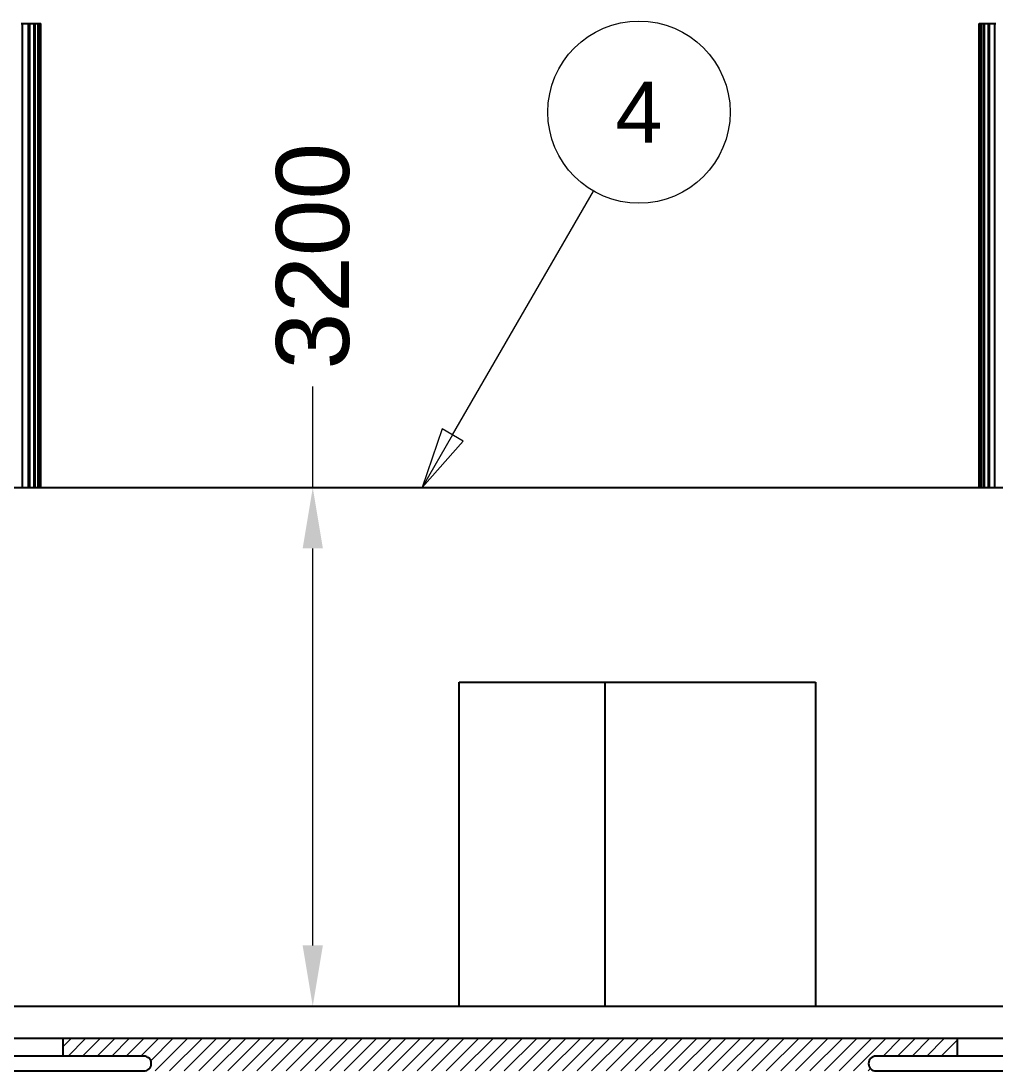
# Model space of a CAD drawing. Header units: millimetres. Extents: x 0 to 89100, y 0 to 63000.
# Drawn here: x 28681 to 34697, y 47199 to 53678 of the extents above; entities that cross this region are included whole.
import ezdxf

# ---------------------------------------------------------------- set-up
doc = ezdxf.new("R2010")
doc.units = ezdxf.units.MM
doc.header["$LTSCALE"] = 150
for name, color, linetype, lineweight in [('Dimension', 7, 'Continuous', 18), ('Hatch', 7, 'Continuous', 18), ('Sketch Geometry', 7, 'Continuous', 18), ('Symbol', 7, 'Continuous', 18), ('Visible', 7, 'Continuous', 25)]:
    doc.layers.add(name, color=color, linetype=linetype, lineweight=lineweight)
doc.styles.add('Note Text', font='arial.ttf')
doc.styles.add('Title', font='arial.ttf')
doc.dimstyles.new('Default - Method 2b', dxfattribs={"dimscale": 150, "dimtxt": 3, "dimasz": 2.5, "dimexe": 3, "dimexo": 0.5, "dimgap": 0.7, "dimtad": 0, "dimtoh": 1, "dimdec": 1, "dimrnd": 1e-08, "dimtxsty": 'Title', "dimcen": 0.09, "dimdle": 10, "dimclrd": 256, "dimclre": 256, "dimclrt": 7, "dimadec": 0, "dimazin": 2, "dimtfac": 0.833333, "dimtdec": 1, "dimtmove": 0, "dimatfit": 3, "dimfxl": 1, "dimtolj": 1, "dimlwd": -1, "dimlwe": -1, "dimarcsym": 0})

# ---------------------------------------------------------------- blocks, each defined once
blk = doc.blocks.new('*D31')
at = {"layer": 'Defpoints', "color": 0, "transparency": 16777216}
for p in [(29694, 50799), (30481.1, 50799), (30150.4, 47599)]:
    blk.add_point(p, dxfattribs=at)
at = {"layer": 'Dimension', "transparency": 16777216}
for p, q in [((30481.1, 50799), (30481.1, 51423)), ((30481.1, 47974), (30481.1, 50424))]:
    blk.add_line(p, q, dxfattribs=at)
for points in [[(30418.6, 50424), (30543.6, 50424), (30481.1, 50799)], [(30418.6, 47974), (30543.6, 47974), (30481.1, 47599)]]:
    blk.add_solid(points, dxfattribs=at)
at = {"layer": 'Dimension', "color": 7, "transparency": 16777216, "insert": (30711, 51528), "char_height": 450, "attachment_point": 7, "rotation": 90, "style": 'Title'}
blk.add_mtext('\\A1;3200', dxfattribs=at)
blk = doc.blocks.new('Balloon1')
at = {"layer": 'Symbol'}
for p, q in [((208.961, 340.825), (214.753, 350.859)), ((208.528, 341.075), (207.711, 338.66)), ((208.961, 340.825), (207.711, 338.66)), ((209.394, 340.575), (208.528, 341.075)), ((207.711, 338.66), (209.394, 340.575))]:
    blk.add_line(p, q, dxfattribs=at)
at = {"layer": 'Symbol', "flags": 128}
blk.add_lwpolyline([(208.528, 341.075), (207.711, 338.66), (209.394, 340.575), (208.528, 341.075)], dxfattribs=at)
at = {"layer": 'Symbol'}
blk.add_circle((216.628, 354.106), 3.75, dxfattribs=at)
blk.add_solid([(208.528, 341.075), (207.711, 338.66), (209.394, 340.575), (208.528, 341.075)], dxfattribs=at)
at = {"layer": 'Symbol', "insert": (216.628, 354.106), "char_height": 2.5, "attachment_point": 5, "style": 'Note Text'}
blk.add_mtext('4', dxfattribs=at)

msp = doc.modelspace()

# ---------------------------------------------------------------- hatches: boundary and pattern name
at = {"layer": 'Hatch'}
h = msp.add_hatch(dxfattribs=at)
h.set_pattern_fill('ANSI31', color=256, scale=508, style=0)
h.set_pattern_definition([(45, (0, 0), (-44.90128, 44.90128), [])])
edge = h.paths.add_edge_path()
edge.add_line((33957.43, 47291.02), (34457.43, 47291.02))
edge.add_line((34457.43, 47291.02), (34457.43, 47399.02))
edge.add_line((34457.43, 47399.02), (28938.6, 47399.02))
edge.add_line((28938.6, 47399.02), (28938.6, 47291.02))
edge.add_line((28938.6, 47291.02), (29438.6, 47291.02))
edge.add_arc((29438.6, 47245.02), 46, -90, 90, ccw=False)
edge.add_line((29438.6, 47199.02), (33957.43, 47199.02))
edge.add_arc((33957.43, 47245.02), 46, 90, 270, ccw=False)

# ---------------------------------------------------------------- linework, layer by layer
at = {"layer": 'Sketch Geometry'}
for p, q in [((28938.6, 47399.02), (28938.6, 47291.02)), ((28938.6, 47399.02), (34457.43, 47399.02)), ((34457.43, 47399.02), (34457.43, 47291.02)), ((28938.6, 47291.02), (29438.6, 47291.02)), ((34457.43, 47291.02), (33957.43, 47291.02))]:
    msp.add_line(p, q, dxfattribs=at)
at = {"layer": 'Visible'}
for p, q in [((28680.7, 53664.02), (28687.47, 53664.02)), ((28687.47, 53664.02), (28687.47, 50799.02)), ((28687.47, 53664.02), (28726.94, 53664.02)), ((28726.94, 53664.02), (28732.28, 53664.02)), ((28726.94, 50799.02), (28726.94, 53664.02)), ((28732.28, 53664.02), (28732.28, 50799.02)), ((28732.28, 53664.02), (28762.36, 53664.02)), ((28762.36, 53664.02), (28766.25, 53664.02)), ((28762.36, 50799.02), (28762.36, 53664.02)), ((28766.25, 53664.02), (28766.25, 50799.02)), ((28766.25, 53664.02), (28786.9, 53664.02)), ((28786.9, 53664.02), (28789.35, 53664.02)), ((28786.9, 50799.02), (28786.9, 53664.02)), ((28789.35, 53664.02), (28789.35, 50799.02)), ((28789.35, 53664.02), (28800.54, 53664.02)), ((28800.54, 50799.02), (28800.54, 53664.02)), ((28800.54, 53664.02), (28801.53, 53664.02)), ((28801.53, 53664.02), (28801.53, 50799.02)), ((28801.53, 53664.02), (28803.6, 53664.02)), ((28803.6, 50799.02), (28803.6, 53664.02)), ((34592.43, 53664.02), (34592.78, 53664.02)), ((34592.43, 50799.02), (34592.43, 53664.02)), ((34592.78, 50799.02), (34592.78, 53664.02)), ((34592.78, 53664.02), (34593.24, 53664.02)), ((34593.24, 53664.02), (34593.24, 50799.02)), ((34593.24, 53664.02), (34600.99, 53664.02)), ((34600.99, 53664.02), (34602.9, 53664.02)), ((34600.99, 50799.02), (34600.99, 53664.02)), ((34602.9, 53664.02), (34602.9, 50799.02)), ((34602.9, 53664.02), (34620.12, 53664.02)), ((34620.12, 50799.02), (34620.12, 53664.02)), ((34620.12, 53664.02), (34623.48, 53664.02)), ((34623.48, 53664.02), (34623.48, 50799.02)), ((34623.48, 53664.02), (34650.13, 53664.02)), ((34650.13, 53664.02), (34654.94, 53664.02)), ((34650.13, 50799.02), (34650.13, 53664.02)), ((34654.94, 53664.02), (34654.94, 50799.02)), ((34654.94, 53664.02), (34691, 53664.02)), ((34691, 50799.02), (34691, 53664.02)), ((34691, 53664.02), (34697.25, 53664.02)), ((28417.42, 50799.02), (34978.62, 50799.02)), ((31383.99, 49599.02), (33583.99, 49599.02)), ((31383.99, 47599.02), (31383.99, 49599.02)), ((32283.99, 49599.02), (32283.99, 47599.02)), ((33583.99, 49599.02), (33583.99, 47599.02)), ((28558.9, 47599.02), (31383.99, 47599.02)), ((28558.9, 47599.02), (34837.13, 47599.02)), ((33583.99, 47599.02), (34837.13, 47599.02)), ((34837.13, 47399.02), (28558.9, 47399.02)), ((28938.6, 47399.02), (28938.6, 47291.02)), ((34457.43, 47399.02), (34457.43, 47291.02)), ((29438.6, 47291.02), (26983.5, 47291.02)), ((49072.48, 47291.02), (33957.43, 47291.02)), ((26983.5, 47199.02), (29438.6, 47199.02)), ((33957.43, 47199.02), (49072.48, 47199.02))]:
    msp.add_line(p, q, dxfattribs=at)
for centre, start, end in [((29438.6, 47245.02), 270, 90), ((33957.43, 47245.02), 90, 270)]:
    msp.add_arc(centre, 46, start, end, dxfattribs=at)

# ---------------------------------------------------------------- block references
at = {"layer": 'Symbol', "xscale": 150, "yscale": 150, "zscale": 150}
msp.add_blockref('Balloon1', (0, 0), dxfattribs=at)

# ---------------------------------------------------------------- dimensions: what is measured, and where the dimension line sits
at = {"layer": 'Dimension'}
dim = msp.add_linear_dim(base=(30481.07, 50799.02), p1=(30150.35, 47599.02), p2=(29694.02, 50799.02), angle=270, dimstyle='Default - Method 2b', override={"dimgap": 0.7, "dimtoh": 0, "dimdec": 1, "dimse1": 1, "dimse2": 1, "dimtol": 0, "dimlim": 0, "dimtp": 0, "dimtm": 0, "dimtdec": 1, "dimtofl": 0, "dimatfit": 2}, dxfattribs=at)
dim.commit()
dim.dimension.update_dxf_attribs({"geometry": '*D31', "text_midpoint": (30481.07, 52198.99), "dimtype": 160})

doc.saveas('drawing.dxf')
